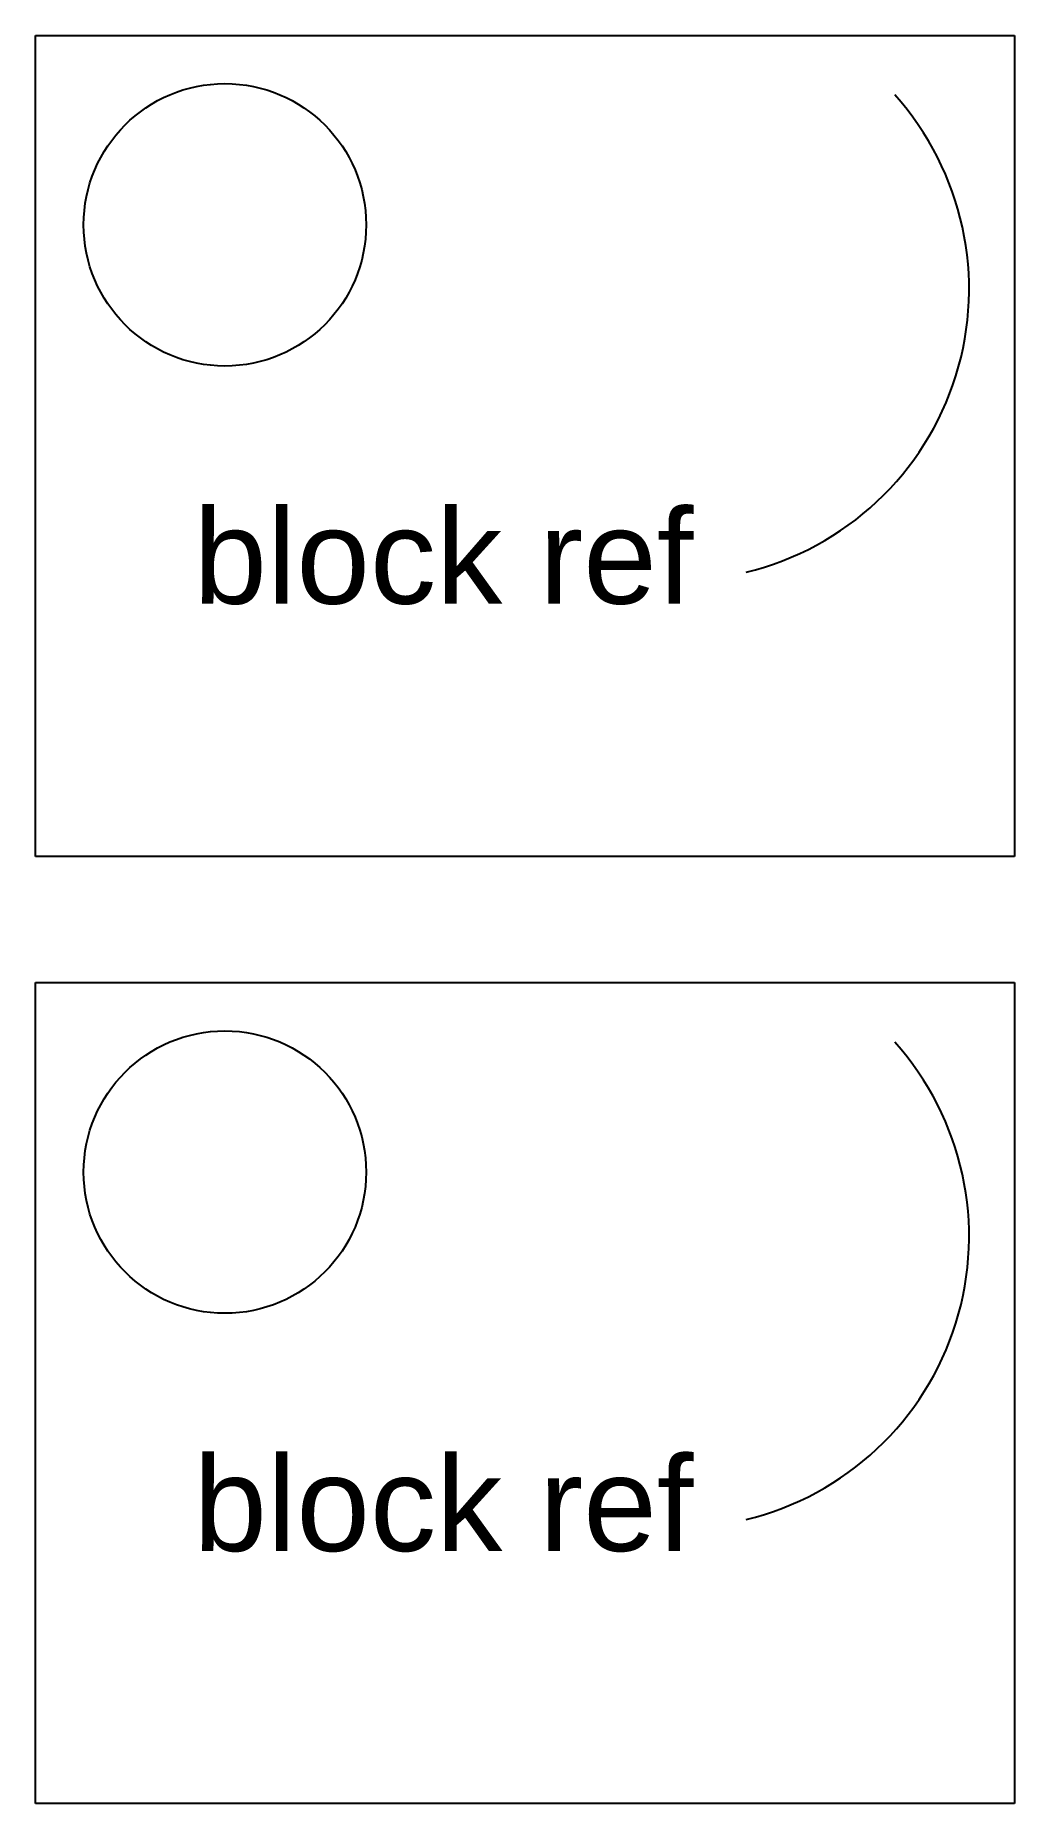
# Model space of a CAD drawing. Header units: millimetres. Extents: x 11.5 to 42.5, y 11 to 67.
import ezdxf

# ---------------------------------------------------------------- set-up
doc = ezdxf.new("R2010")
doc.units = ezdxf.units.MM
doc.layers.get('0').update_dxf_attribs({"lineweight": 25, "true_color": 0xffffff})
doc.styles.add('textstyle0', font='')
doc.styles.get('textstyle0').set_extended_font_data('Arial')

# ---------------------------------------------------------------- blocks, each defined once
blk = doc.blocks.new('block 1')
for p, q in [((1.5, 27), (32.5, 27)), ((1.5, 1), (1.5, 27)), ((32.5, 27), (32.5, 1)), ((32.5, 1), (1.5, 1))]:
    blk.add_line(p, q)
blk.add_circle((7.5, 21), 4.472)
blk.add_arc((21.841, 18.962), 9.218, 283.5484, 41.8491)
at = {"insert": (6.5, 12), "char_height": 3, "attachment_point": 1, "style": 'textstyle0'}
blk.add_mtext('block ref', dxfattribs=at)

msp = doc.modelspace()

# ---------------------------------------------------------------- block references
for p in [(10, 40), (10, 10)]:
    msp.add_blockref('block 1', p)

doc.saveas('drawing.dxf')
